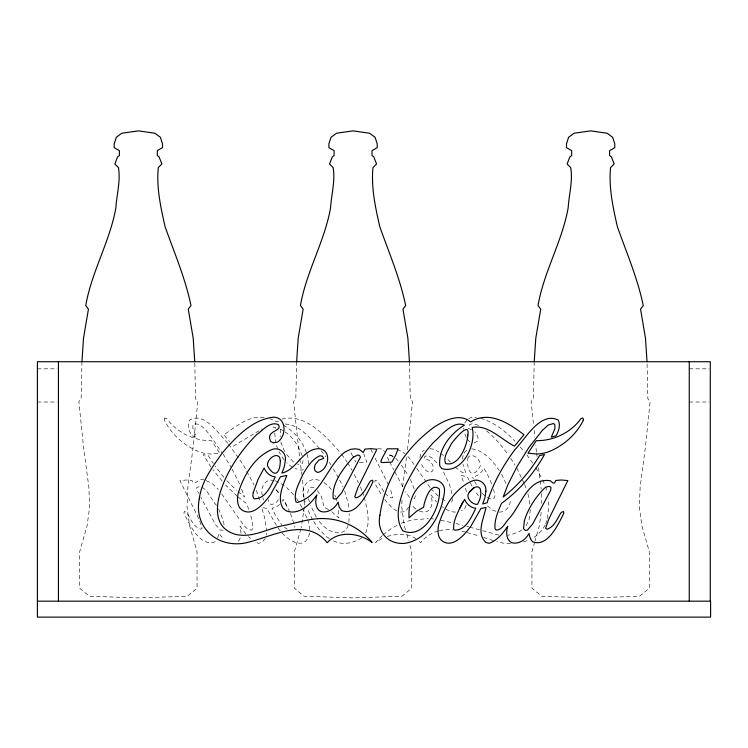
<?xml version="1.0" encoding="UTF-8"?>
<svg xmlns="http://www.w3.org/2000/svg" width="748" height="748" viewBox="0 0 748 748"><rect width="100%" height="100%" fill="white"/><g stroke="black" fill="none" stroke-linecap="round" stroke-linejoin="round"><path stroke-width="0.56" stroke-dasharray="3.74 2.81" d="M81.962 361.723L81.111 398.946L78.849 401.508L83.598 447.482L88.825 486.939L89.685 506.826L87.095 525.685L79.662 551.828L79.662 588.209L89.395 596.24L138.352 597.895L187.318 596.24L197.051 588.209L197.051 551.828L189.618 525.685L187.028 506.826L187.888 486.939L193.106 447.482L197.865 401.508L195.593 398.946L194.751 361.723M296.647 361.723L295.806 398.946L293.534 401.508L299.639 457.626M534.231 361.723L533.389 398.946L531.117 401.508L533.633 425.818M402.003 500.197L401.713 506.826L404.313 525.685L405.547 530.042M274.731 432.98L275.647 442.592M348.933 522.169L349.223 513.633M415.374 495.681L414.588 498.486L413.298 499.075M530.304 509.575L529.182 519.149L525.825 526.283M452.774 498.645L451.736 502.048L450.315 502.488M402.583 486.939L406.454 457.626M407.501 449.735L412.559 401.508L410.287 398.946L409.446 361.723M304.38 506.826L301.164 527.864M541.197 512.371L539.364 525.685L535.035 540.935M280.453 429.277L280.191 437.056M266.522 534.97L266.812 533.09M303.174 460.628L302.136 463.592L300.902 464.405L297.629 464.181M308.307 464.181L308.111 458.113L306.811 453.531M307.718 493.016L308.438 489.099C310.355 486.368 313.898 486.686 316.03 488.949M419.927 457.683L420.554 454.204L422.461 451.474L424.284 450.24M462.386 459.16L463.246 454.466L465.312 451.325L468.248 449.511M547.386 518.504L548.873 505.583L548.508 498.813M309.663 533.09C304.81 554.39 282.931 537.27 277.162 526.274M217.724 538.121L218.762 533.38L223.933 539.532M348.082 525.218L347.521 527.246L344.903 530.856C334.44 537.232 322.762 527.069 317.208 518.56M300.855 528.958L294.347 551.828L294.347 588.209L304.09 596.24L353.047 597.895L402.003 596.24L411.746 588.209L411.746 551.828L408.96 542.029M534.717 542.029L531.931 551.828L531.931 588.209L541.674 596.24L590.63 597.895L639.587 596.24L649.329 588.209L649.329 551.828L641.896 525.685L639.306 506.826L640.166 486.939L645.384 447.482L650.143 401.508L647.871 398.946L647.029 361.723M275.386 428.398L275.647 427.51L270.121 426.547M545.657 523.899L546.807 520.655M466.247 505.321L464.854 508.257L461.385 510.921M365.594 533.062C370.597 521.852 367.081 509.005 364.388 497.672M265.353 538.523L261.809 542.515L258.499 543.291L255.779 542.291M240.304 537.99L238.827 540.701L236.246 542.646M282.174 501.225L283.174 499.374L289.28 510.837M545.273 524.984L542.646 529.322L536.41 535.774L531.585 538.71M408.623 507.069L406.164 510.547L404.014 511.716L400.965 512.1L397.899 511.267M464.723 423.013L467.061 419.89M278.368 499.673C275.975 504.302 268.336 507.331 268.177 499.673M279.705 504.479L276.293 507.06L272.01 508.247L275.769 515.933L281.744 524.731M382.303 535.577L375.646 542.403L382.976 537.821M521.758 529.855L520.131 531.276L511.997 534.418L507.705 535.231M383.041 534.867L392.008 528.032L398.151 524.806M468.65 418.861C470.782 417.244 473.727 416.842 476.298 417.478M233.311 446.135L262.202 428.838M215.256 541.739C199.847 547.76 189.235 523.703 183.915 513.147L184.354 511.501L186.626 512.464C190.581 518.56 193.18 526.732 200.716 529.247L202.147 528.21L199.09 519.262L179.941 480.59L186.168 480.001L192.012 480.45C193.938 488.322 198.491 476.167 205.195 480.543M361.939 537.747C353.58 543.188 342.304 545.647 333.141 540.701M278.499 421.152L277.199 421.891L270.056 418.786M281.874 419.076C305.773 412.737 326.96 437.599 341.097 453.531M438.206 530.958C431.287 532.969 425.126 537.12 420.572 542.702L418.889 541.15M223.25 530.136L220.342 530.098L215.779 524.956L200.819 497.327M523.478 541.851L529.659 539.888M387.296 536.494C396.505 533.698 407.688 532.744 415.897 538.71M401.227 523.189L411.391 520.122L428.492 518.551M478.496 425.332L472.643 423.658L469.529 424.546L468.491 428.539L472.904 430.315M474.008 443.031L477.261 441.329L478.103 438.749L477.645 436.383L474.924 431.867M439.226 530.613L447.061 529.397L453.036 529.986M285.25 424.032C300.116 424.789 310.626 438.908 319.929 448.95M303.632 469.8L300.836 470.099L294.918 468.529M37.4 368.82L57.259 368.82M689.254 368.82L709.113 368.82M37.4 402.022L57.259 402.022M689.254 402.022L709.113 402.022M455.635 512.1C450.679 512.23 445.958 509.603 442.115 506.714M499.271 512.1C505.844 512.305 510.762 505.975 510.304 499.683M377.852 448.66L382.911 449.109L384.407 451.773M264.063 417.693C248.598 415.056 235.929 426.828 223.83 434.756L229.664 441.759M359.536 462.591L366.931 462.114L363.687 453.83M510.566 543.74L503.75 543.216L496.803 541.664M429.922 448.66L433.69 449.258L438.88 451.988M319.34 480.412C308.802 476.13 299.864 487.481 303.95 497.476M431.418 518.682L433.653 519.009M471.736 448.809C483.993 450.52 492.876 460.946 499.337 470.735M274.245 480.646C265.521 477.738 260.014 487.593 262.268 495.083M498.813 535.082L480.702 530.136M440.834 520.309L452.559 522.787M455.897 523.478L462.778 525.255M466.715 526.312L468.678 526.835M461.871 531.164L466.098 532.305M467.154 532.595L479.533 536.045M479.618 529.836L469.66 527.097M495.989 511.267L492.969 510.435L485.835 504.582M419.404 511.015L423.172 512.1L427.145 511.454C432.942 508.229 432.596 500.459 430.96 494.952L436.523 501.964M480.609 418.254C494.007 422.19 505.424 431.203 514.942 441.152M483.498 537.438L494.587 540.963M397.197 449.333L402.91 452.138A44.216 44.216 0 0 1 404.864 453.69M392.569 456.168L389.923 455.008L387.651 456.121L387.324 457.084L389.128 461.105M206.298 480.665L212.011 483.479L218.379 489.323M275.255 480.814C282.716 483.647 288.962 489.033 293.88 495.223M280.453 429.137L284.212 431.278M329.41 538.504L326.614 536.858L319.031 529.304L313.178 520.73M283.436 425.144C293.908 431.278 302.416 441.086 306.446 452.605M284.474 527.321L287.297 529.098M441.741 498.57L445.64 501.085M396.87 510.996L392.522 508.107L387.137 502.637L382.957 497.055M292.262 467.285L286.718 462.788M328.624 509.575L324.211 507.359L321.416 496.56L317.33 490.576M285.119 431.97C293.637 437.617 298.91 446.79 302.332 456.196M323.949 482.516L328.241 485.845L332 490.202M440.591 453.325L444.003 455.981M415.729 509.051L411.194 504.648M486.527 430.932C495.204 437.561 501.983 446.341 508.444 455.065M238.06 496.962L246.298 503.367L249.673 511.501M238.06 491.623L244.605 497.009L241.099 487.696M331.803 511.726L338.751 517.859L338.564 508.986M438.122 495.905L431.278 489.099M237.209 496.27L225.587 485.031M455.036 467.033L462.255 472.474L465.892 473.063L462.909 464.19M248.504 536.643L250.58 538.56M275.965 489.912L279.537 494.054M293.562 462.114L285.773 453.531M482.245 493.381C485.209 496.186 489.398 500.225 493.811 498.785L494.98 495.971L493.596 489.444M385.127 493.325L388.633 496.719L391.615 497.906L392.784 497.607L389.989 487.92M437.066 462.862L431.867 457.757L427.847 455.766L425.313 456.205L424.34 457.093L424.079 458.421L429.015 460.198L432.718 464.779L433.429 468.183L432.653 470.922L430.184 472.474C425.107 471.661 422.19 466.285 420.46 461.899M226.812 480.74L236.424 490.277M467.191 439.113L470.118 442.059M447.846 459.459L450.315 461.974M520.225 447.042L524.75 452.101M395.767 458.262L398.703 461.619M222.193 481.123L212.918 469.651M245.896 533.96L240.061 526.283L241.099 533.53M227.859 443.181C218.883 434.513 204.653 411.176 189.478 420.114C187.15 425.21 189.001 431.259 191.759 435.785L196.425 437.122L192.862 428.539L192.984 424.621C203.334 419.011 216.752 447.435 222.595 453.195M276.227 489.613L278.499 492.278M478.421 495.812L474.597 490.51M223.83 477.196L215.069 466.032M228.57 444.097L243.175 464.695L254.086 485.031M276.423 525.405L266.812 508.397L261.753 507.509L264.736 518.299L266.634 531.052M409.595 497.448L405.5 491.688M321.229 450.689L325.773 456.785M383.827 491.698L377.525 481.123L375.253 480.16L374.813 481.824L376.094 485.63L382.265 496.13M414.046 464.564L409.278 457.982A44.216 44.216 0 0 0 407.819 456.43M416.776 468.323L430.577 488.294M221.782 494.017L239.669 519.636C242.96 523.525 245.849 529.921 251.487 530.136L252.787 528.799L253.048 526.283L250.515 514.157M341.696 454.363L347.053 461.993M526.798 454.784L532.651 463.096M284.016 459.964L279.013 451.689M401.396 465.069L408.455 475.747M210.973 467.135L203.316 454.569L208.243 455.607L213.302 463.545M216.555 505.293C211.628 501.263 205.831 483.245 196.752 487.472L196.687 489.248L198.753 493.428M296.554 498.561L302.052 507.593M223.213 454.148L230.973 467.135M510.697 458.262L515.11 465.144M329.316 462.311L331.093 465.069M347.633 462.9L352.14 470.389M354.73 460.263L355.898 462.114M333.356 468.865L338.629 478.187M516.84 468.089L524.096 483.451M535.774 467.865L542.188 478.898M443.555 472.025L449.529 484.741L452.175 494.503M472.072 486.163L467.322 476.757L460.964 475.429L464.078 483.264M476.28 484.582L473.68 479.636M316.226 517.12L310.448 505.143M402.807 486.705L394.29 470.857M232.048 468.996L239.93 484.807M466.313 437.468L464.517 433.186M389.652 462.077L393.775 469.875M410.409 479.375L414.27 489.248M218.575 508.911L223.372 520.589L224.297 525.956M375.178 458.281L388.997 485.863M339.629 480.066L343.042 486.733M354.234 474.531L358.414 482.815M312.524 519.785L307.129 508.079M352.523 455.971L350.251 451.016M284.997 502.039L288.111 508.247M501.609 474.241L506.387 484.283M302.529 508.593L307.306 518.626M370.84 449.258L373.205 454.27M542.609 479.833L545.161 485.471M491.604 483.694L486.92 473.204L483.675 468.024C481.796 472.596 477.626 476.57 472.512 476.897L473.288 478.72M524.544 484.489L526.798 489.688M280.837 442.068L284.736 451.755M344.669 490.828L348.493 504.404L348.858 509.014M290.448 513.493L294.02 523.843L294.478 527.321M256.293 490.351L260.706 502.778M360.508 486.948L362.06 491.24M362.443 492.315L363.612 495.531M276.489 445.546L277.592 448.65M334.861 495.157L335.506 497.009M335.833 497.934L336.806 500.702M545.516 486.574L547.265 492.109M308.494 498.71L309.476 501.927M262.857 497.747L263.567 500.113M304.081 498.635L305.661 503.918M406.79 534.399L408.651 540.935M527.966 493.876L530.173 505.882M307.783 519.636L309.298 525.433L309.794 531.015M465.508 488.145L466.752 493.194M536.475 451.988L535.643 445.2M536.625 453.12L537.073 456.504M538.56 467.781L541.197 489.155M299.78 458.758L301.874 474.541M302.613 480.179L303.94 496.878M534.109 430.381L534.82 437.225M541.384 493.568L541.814 503.507M304.137 501.3L304.324 505.713M463.685 428.099L463.685 429.277M468.164 457.234C466.013 464.508 469.8 481.927 478.87 468.323C484.414 462.919 473.073 451.306 468.164 457.234M164.747 418.039L164.289 419.852C170.796 433.588 182.877 444.424 196.621 450.726A36.026 36.026 0 0 0 211.366 453.98L219.8 453.232L211.497 440.666C194.349 440.927 177.042 432.746 166.954 418.749L164.812 418.039M389.923 455.008L394.336 457.084L389.923 455.008"/><path stroke-width="1.12" d="M81.962 361.723L83.505 338.236L88.442 309.12L85.74 305.53C91.63 271.646 109.806 241.726 115.865 207.972C116.66 194.63 120.765 180.904 118.427 167.599L114.827 163.934L117.66 156.799L119.409 155.556L119.409 150.638L114.21 147.665L114.21 143.812L116.323 137.295L121.831 133.228L138.352 130.872L154.883 133.228L160.39 137.295L162.503 143.812L162.503 147.665L157.304 150.638L157.304 155.556L159.043 156.799L161.886 163.934L158.286 167.599C156.332 187.299 160.727 207.514 165.102 226.756C174.368 252.852 185.317 278.256 190.974 305.53L188.272 309.12L193.208 338.236L194.751 361.723M296.647 361.723L298.2 338.236L303.136 309.12L300.425 305.53C306.325 271.646 324.501 241.726 330.551 207.972C331.355 194.63 335.45 180.904 333.112 167.599L329.522 163.934L332.355 156.799L334.094 155.556L334.094 150.638L328.896 147.665L328.896 143.812L331.018 137.295L336.525 133.228L353.047 130.872L369.568 133.228L375.075 137.295L377.198 143.812L377.198 147.665L371.999 150.638L371.999 155.556L373.738 156.799L376.571 163.934L372.981 167.599C371.017 187.299 375.421 207.514 379.797 226.756C389.054 252.852 400.002 278.256 405.668 305.53L402.957 309.12L407.894 338.236L409.446 361.723M534.231 361.723L535.783 338.236L540.72 309.12L538.008 305.53C543.908 271.646 562.085 241.726 568.143 207.972C568.938 194.63 573.043 180.904 570.696 167.599L567.106 163.934L569.939 156.799L571.678 155.556L571.678 150.638L566.479 147.665L566.479 143.812L568.602 137.295L574.109 133.228L590.63 130.872L607.152 133.228L612.668 137.295L614.781 143.812L614.781 147.665L609.583 150.638L609.583 155.556L611.322 156.799L614.155 163.934L610.564 167.599C608.601 187.299 613.005 207.514 617.38 226.756C626.637 252.852 637.595 278.256 643.252 305.53L640.55 309.12L645.487 338.236L647.029 361.723M459.683 508.247L464.62 499.374C466.5 503.937 470.66 507.92 475.784 508.247C471.418 517.13 465.957 530.603 454.485 530.136L453.643 529.098C453.092 519.439 459.029 510.594 462.797 502.039M469.286 492.278C464.826 497.28 472.203 504.769 477.346 504.404C480.216 499.991 481.805 493.839 480.132 488.575C477.102 484.04 471.268 489.314 469.286 492.278L474.354 487.546M353.458 456.935C343.603 468.108 331.523 482.806 333.197 498.486L334.496 499.075L336.563 498.748L341.771 492.642L360.471 457.084L359.433 455.457L357.871 455.008L353.458 457.084M37.4 601.168L710.6 601.168L710.6 617.128L37.4 617.128L37.4 361.723L710.282 361.723L710.282 601.168M689.254 361.723L689.254 601.168M58.428 361.723L58.428 601.168M280.341 460.927C280.042 471.913 275.619 479.421 267.681 466.247C265.858 460.899 275.236 451.792 279.63 457.234L280.341 460.927M379.947 515.12C376.422 531.099 387.258 544.245 403.845 543.441C428.202 540.542 441.797 513.839 444.49 491.688C445.714 480.422 431.596 476.42 423.836 482.516C412.307 489.949 408.258 504.863 409.034 517.859L416.823 511.052L423.583 507.359C424.153 502.002 430.222 481.058 439.356 489.099C441.404 506.387 424.256 540.196 402.882 530.856C393.953 517.953 399.684 500.188 404.752 486.733C412.718 470.978 421.554 455.41 433.578 442.367C441.068 436.009 453.082 419.955 464.358 425.144C450.707 433.485 437.889 449.146 439.815 465.957L441.759 468.613C462.04 474.634 476.738 444.789 472.147 427.51C488.014 424.153 501.085 439.469 514.484 446.135L523.965 434.756C509.014 423.209 489.211 410.287 470.586 421.891C459.711 412.681 444.667 420.357 434.485 426.912C405.809 447.528 384.762 479.964 379.947 515.12M199.286 498.813C193.685 527.359 216.967 547.564 244.044 543.216C270.692 537.952 305.165 515.662 327.213 542.702C338.76 529.949 359.573 533.146 372.149 542.403C360.349 528.397 343.098 519.14 324.623 518.607C311.159 517.962 298.059 522.562 285.016 525.255C268.607 527.92 252.805 538.392 235.798 534.418C203.419 525.405 221.417 483.432 232.684 465.144C239.463 453.989 247.588 443.676 256.835 434.457C262.838 430.399 269.935 421.133 278.265 424.546C282.922 431.119 267.784 430.278 269.691 438.749L270.533 441.329L273.198 442.881L277.676 442.059C286.624 436.028 286.764 417.618 273.712 417.16C251.954 419.628 235.807 437.262 222.287 452.942C212.488 466.892 201.483 481.394 199.286 498.813M285.399 459.758L284.296 466.78L281.893 473.063C296.657 469.94 302.323 449.193 318.648 448.66C332.673 449.445 328.774 470.389 317.61 472.474L315.142 470.922L314.366 468.183L315.076 464.779L318.779 460.198L323.706 458.421L322.481 456.205L319.948 455.766C311.897 459.235 307.119 467.276 302.8 474.541C299.368 482.965 293.029 492.885 296.049 502.048L297.48 502.488C318.209 496.298 325.352 472.886 338.517 457.982A44.216 44.216 0 0 1 344.875 452.138L350.588 449.333L355.01 448.809L359.358 449.398L363.191 452.512L364.874 449.109L370.718 448.66L376.955 449.258L357.796 487.92L354.748 496.868L356.179 497.906C363.715 495.4 366.314 487.219 370.269 481.123L372.541 480.16L372.981 481.824C367.567 492.399 357.217 516.728 341.63 510.547L339.162 507.069L338.124 502.048C335.123 508.369 327.792 513.596 320.64 511.454C314.852 508.229 315.189 500.459 316.825 494.952C310.532 504.404 298.77 515.606 286.409 510.921L282.94 508.257C276.816 497.794 283.024 485.555 286.83 475.429L280.472 476.757L270.86 494.063C264.923 502.572 251.459 519.28 240.211 508.481C236.966 504.433 237.284 498.916 237.986 494.101C243.268 476.121 253.946 457.084 272.029 449.473C278.826 446.752 286.213 452.493 285.399 459.758M485.91 491.09L484.938 497.747L482.666 503.956L487.079 502.778C492.951 483.507 502.974 465.733 514.933 449.613C525.292 439.244 540.308 410.961 558.307 420.114C560.635 425.21 558.784 431.259 556.035 435.785L551.36 437.122L554.932 428.539L554.801 424.621L553.567 423.518L548.312 424.995L542.534 430.165L528.892 447.472L516.821 466.986L507.855 484.807L503.18 497.009C517.822 485.723 530.033 471.427 539.542 455.607L544.479 454.569C533.876 473.606 519.159 490.557 501.497 503.367C498.056 511.333 494.25 519.944 494.998 528.799L496.298 530.136C501.945 529.921 504.835 523.525 508.116 519.636C520.421 507.312 527.686 477.018 550.257 480.74C553.501 483.32 554.259 484.751 555.773 480.45L561.617 480.001L567.854 480.59L548.695 519.262L545.647 528.21L547.078 529.247C554.614 526.732 557.213 518.56 561.168 512.464L563.44 511.501L563.88 513.147C558.56 523.703 547.938 547.76 532.529 541.739C530.295 539.411 529.519 536.456 529.023 533.38C525.9 539.589 518.663 544.778 511.548 542.646C505.788 539.458 506.078 531.753 507.733 526.283C503.133 533.146 497.27 540.393 489.286 543.291L485.976 542.515C475.915 533.698 483.76 518.42 486.041 507.509L480.983 508.397L471.371 525.405C465.434 533.913 451.923 550.425 440.722 539.673C437.468 535.68 437.804 530.21 438.496 525.433C443.779 507.462 454.447 488.425 472.54 480.814C479.337 478.094 486.714 483.825 485.91 491.09M467.865 435.046C467.248 445.107 458.917 467.051 445.658 463.592C442.666 456.888 448.585 449.763 451.371 443.77C453.522 440.628 470.24 419.927 467.865 435.046M253.273 492.502L252.815 495.971L253.983 498.785C265.447 499.309 270.926 485.686 275.283 476.897C270.159 476.57 265.998 472.596 264.109 468.024L258.013 479.487L253.273 492.502M524.413 520.589L523.506 528.799L525.386 530.425L527.452 530.098L532.66 523.993L550.584 490.501L551.033 487.472C549.219 485.134 545.834 487.294 544.348 488.285C535.428 497.327 528.2 508.397 524.413 520.589M381.377 459.74L380.854 462.114L382.35 462.554L391.896 462.114L395.533 455.457L398.132 448.8L387.221 448.8L381.377 459.74M583.505 419.852C576.998 433.588 564.918 444.424 551.164 450.726A36.026 36.026 0 0 1 536.428 453.98L527.985 453.232L536.297 440.666C553.445 440.927 570.752 432.746 580.841 418.749L582.785 417.898L583.505 419.852"/></g></svg>
